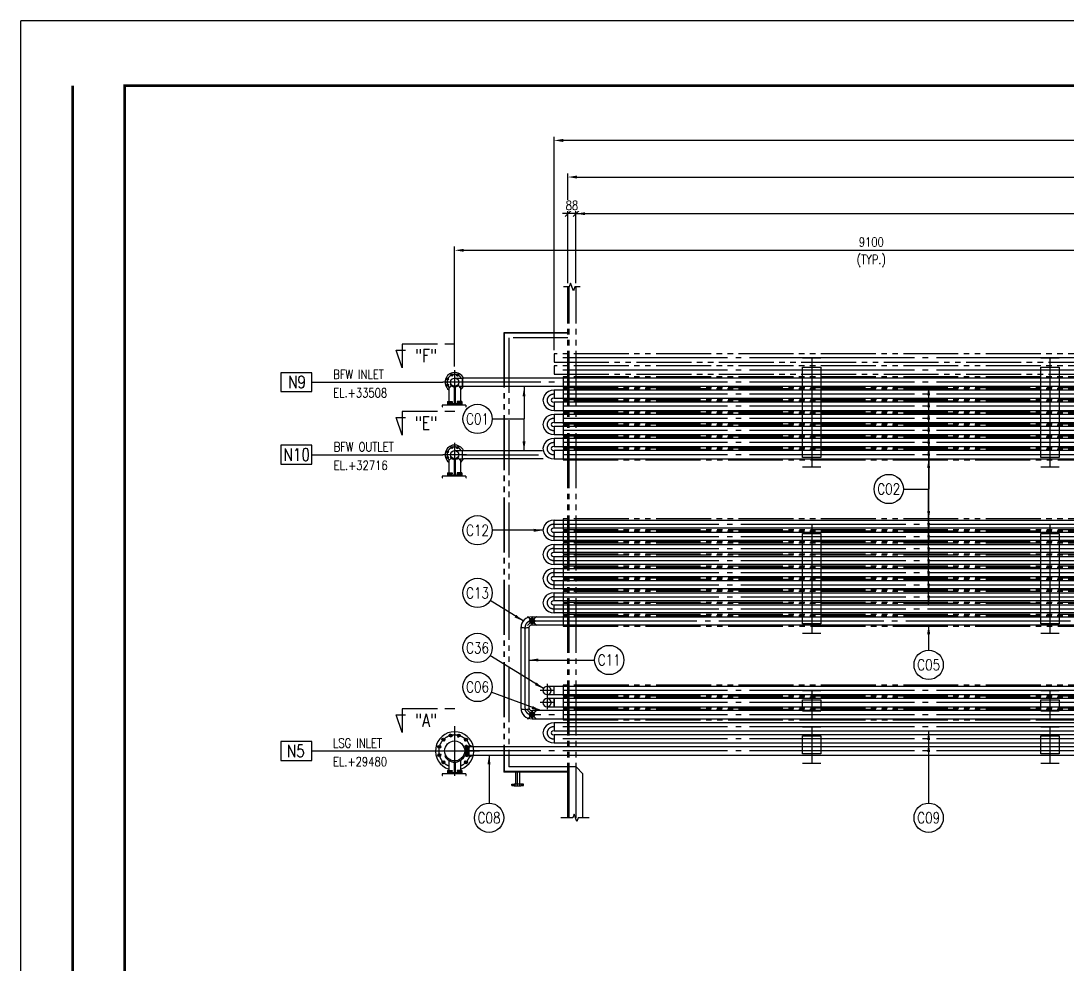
# Model space of a CAD drawing. Header units: millimetres. Extents: x 0 to 91981, y -132907 to 77676.
# Drawn here: x 58341 to 69765, y 55478 to 65779 of the extents above; entities that cross this region are included whole.
import ezdxf
from ezdxf.enums import TextEntityAlignment as Align

# ---------------------------------------------------------------- set-up
doc = ezdxf.new("R2010")
doc.units = ezdxf.units.MM
doc.header["$LTSCALE"] = 60
for name, pattern in [('JNK-CENTER', [34, 30, -1.5, 1, -1.5]), ('JNK-HIDDEN', [3, 2, -1]), ('JNK-PHANTOM', [15, 10, -1, 1, -1, 1, -1])]:
    doc.linetypes.add(name, pattern=pattern)
for name, color, linetype in [('CEN-R', 1, 'JNK-CENTER'), ('CON-C', 4, 'Continuous'), ('CON-G', 3, 'Continuous'), ('CON-W', 7, 'Continuous'), ('CON-Y', 2, 'Continuous'), ('Dim-W', 7, 'Continuous'), ('HID-Y', 2, 'JNK-HIDDEN'), ('PHA-M', 6, 'JNK-PHANTOM'), ('PHA-W', 7, 'JNK-PHANTOM')]:
    doc.layers.add(name, color=color, linetype=linetype)
doc.layers.add('CONT-G', color=3, linetype='Continuous', lineweight=25)
doc.styles.add('SIMPLEX', font='simplex.shx', dxfattribs={"width": 0.8})
doc.dimstyles.new('DIM40', dxfattribs={"dimscale": 40, "dimtxt": 2.5, "dimasz": 2.5, "dimexe": 1, "dimexo": 1, "dimgap": 1, "dimtad": 1, "dimdec": 1, "dimdsep": 46, "dimtxsty": 'SIMPLEX', "dimcen": 0, "dimclrd": 256, "dimclre": 256, "dimclrt": 2, "dimadec": 1, "dimazin": 2, "dimtfac": 1, "dimtdec": 1, "dimtix": 1, "dimtmove": 2, "dimatfit": 2, "dimfxl": 1, "dimarcsym": 1})

# ---------------------------------------------------------------- blocks, each defined once
blk = doc.blocks.new('FLG-1 1-2SIDE')
at = {"layer": 'CEN-R'}
for p, q in [((-49, 153), (-49, 130)), ((0, 157), (0, -11)), ((49, 153), (49, 130))]:
    blk.add_line(p, q, dxfattribs=at)
at = {"layer": 'CON-Y'}
for p, q in [((-64, 148), (-36, 148)), ((-64, 148), (-64, 132)), ((-64, 132), (-37, 132)), ((-57, 148), (-57, 132)), ((-41, 148), (-41, 132)), ((-36, 150), (36, 150)), ((-36, 150), (-36, 148)), ((-33, 128), (33, 128)), ((-25, 150), (-25, 128)), ((25, 150), (25, 128)), ((36, 150), (36, 148)), ((36, 148), (64, 148)), ((36, 132), (64, 132)), ((64, 132), (37, 132)), ((41, 148), (41, 132)), ((57, 148), (57, 132)), ((64, 148), (64, 132))]:
    blk.add_line(p, q, dxfattribs=at)
blk.add_lwpolyline([(-24, 128), (24, 128), (24, 0), (-24, 0)], close=True, dxfattribs=at)
for centre, start, end in [((-37, 128), 0, 90), ((37, 128), 90, 180)]:
    blk.add_arc(centre, 4.5, start, end, dxfattribs=at)
blk = doc.blocks.new('WELDOLET-3')
at = {"layer": 'CEN-R'}
blk.add_line((0, 0), (0, -44), dxfattribs=at)
at = {"layer": 'CONT-G'}
for p, q in [((-44, 0), (-51, -5)), ((-44, 0), (44, 0)), ((44, 0), (51, -5)), ((-61, -23), (-51, -5)), ((-61, -23), (-61, -28)), ((-61, -23), (61, -23)), ((-61, -28), (-47, -44)), ((-61, -28), (61, -28)), ((-51, -5), (51, -5)), ((-47, -44), (47, -44)), ((61, -28), (47, -44)), ((61, -23), (51, -5)), ((61, -23), (61, -28))]:
    blk.add_line(p, q, dxfattribs=at)
blk = doc.blocks.new('*D1440')
at = {"layer": 'DEFPOINTS', "color": 0, "transparency": 16777216}
for p in [(72177, 63274), (72177, 62142), (63077, 61965)]:
    blk.add_point(p, dxfattribs=at)
at = {"layer": 'Dim-W', "lineweight": -2, "transparency": 16777216}
for p, q in [((63077, 62005), (63077, 63314)), ((72177, 62182), (72177, 63314)), ((63177, 63274), (72077, 63274))]:
    blk.add_line(p, q, dxfattribs=at)
at = {"layer": 'Dim-W', "transparency": 16777216}
for points in [[(63177, 63290), (63177, 63257), (63077, 63274)], [(72077, 63290), (72077, 63257), (72177, 63274)]]:
    blk.add_solid(points, dxfattribs=at)
at = {"layer": 'Dim-W', "color": 2, "transparency": 16777216, "char_height": 100, "attachment_point": 5, "style": 'SIMPLEX'}
for s, insert in [('9100', (67627, 63364)), ('(TYP.)', (67627, 63157))]:
    blk.add_mtext(s, dxfattribs=dict(at, insert=insert))
blk = doc.blocks.new('*D1450')
at = {"layer": 'DEFPOINTS', "color": 0, "transparency": 16777216}
for p in [(79952, 63674), (64402, 62874), (79952, 62874)]:
    blk.add_point(p, dxfattribs=at)
at = {"layer": 'Dim-W', "lineweight": -2, "transparency": 16777216}
for p, q in [((64402, 62914), (64402, 63714)), ((64502, 63674), (79852, 63674)), ((79952, 62914), (79952, 63714))]:
    blk.add_line(p, q, dxfattribs=at)
at = {"layer": 'Dim-W', "transparency": 16777216}
for points in [[(64502, 63690), (64502, 63657), (64402, 63674)], [(79852, 63690), (79852, 63657), (79952, 63674)]]:
    blk.add_solid(points, dxfattribs=at)
at = {"layer": 'Dim-W', "color": 2, "transparency": 16777216, "insert": (72177, 63790), "char_height": 100, "attachment_point": 5, "style": 'SIMPLEX'}
blk.add_mtext('15550 (EFFECTIVE TUBE LENGTH)', dxfattribs=at)
blk = doc.blocks.new('*D1451')
at = {"layer": 'DEFPOINTS', "color": 0, "transparency": 16777216}
for p in [(80040, 64074), (64314, 62874), (80040, 62874)]:
    blk.add_point(p, dxfattribs=at)
at = {"layer": 'Dim-W', "lineweight": -2, "transparency": 16777216}
for p, q in [((64314, 62914), (64314, 64114)), ((80040, 62914), (80040, 64114)), ((64414, 64074), (79940, 64074))]:
    blk.add_line(p, q, dxfattribs=at)
at = {"layer": 'Dim-W', "transparency": 16777216}
for points in [[(64414, 64090), (64414, 64057), (64314, 64074)], [(79940, 64090), (79940, 64057), (80040, 64074)]]:
    blk.add_solid(points, dxfattribs=at)
at = {"layer": 'Dim-W', "color": 2, "transparency": 16777216, "insert": (72177, 64190), "char_height": 100, "attachment_point": 5, "style": 'SIMPLEX'}
blk.add_mtext('15726 (O/O E.T.S. PL.13t)', dxfattribs=at)
blk = doc.blocks.new('*D1452')
at = {"layer": 'DEFPOINTS', "color": 0, "transparency": 16777216}
for p in [(64162, 64474), (64162, 62142), (80192, 62142)]:
    blk.add_point(p, dxfattribs=at)
at = {"layer": 'Dim-W', "lineweight": -2, "transparency": 16777216}
for p, q in [((64162, 62182), (64162, 64514)), ((80092, 64474), (64262, 64474)), ((80192, 62182), (80192, 64514))]:
    blk.add_line(p, q, dxfattribs=at)
at = {"layer": 'Dim-W', "transparency": 16777216}
for points in [[(64262, 64490), (64262, 64457), (64162, 64474)], [(80092, 64490), (80092, 64457), (80192, 64474)]]:
    blk.add_solid(points, dxfattribs=at)
at = {"layer": 'Dim-W', "color": 2, "transparency": 16777216, "insert": (72177, 64590), "char_height": 100, "attachment_point": 5, "style": 'SIMPLEX'}
blk.add_mtext('16030 (OVERALL TUBE LENGTH)', dxfattribs=at)
blk = doc.blocks.new('_Oblique')
at = {"color": 0, "linetype": 'ByBlock', "lineweight": -2}
blk.add_line((-0.5, -0.5), (0.5, 0.5), dxfattribs=at)
blk = doc.blocks.new('*D1453')
at = {"layer": 'DEFPOINTS', "color": 0, "transparency": 16777216}
for p in [(64314, 62874), (64402, 62874)]:
    blk.add_point(p, dxfattribs=at)
at = {"layer": 'Dim-W', "lineweight": -2, "transparency": 16777216}
for p, q in [((64314, 63674), (64254, 63674)), ((64314, 62914), (64314, 63714)), ((64402, 63674), (64314, 63674)), ((64402, 62914), (64402, 63714)), ((64402, 63674), (64462, 63674))]:
    blk.add_line(p, q, dxfattribs=at)
at = {"layer": 'Dim-W', "lineweight": -2, "transparency": 16777216, "xscale": 60, "yscale": 60, "zscale": 60}
blk.add_blockref('_Oblique', (64314, 63674), dxfattribs=at)
at = {"layer": 'Dim-W', "lineweight": -2, "transparency": 16777216, "xscale": 60, "yscale": 60, "zscale": 60, "rotation": 180}
blk.add_blockref('_Oblique', (64402, 63674), dxfattribs=at)
at = {"layer": 'Dim-W', "color": 2, "transparency": 16777216, "insert": (64358, 63764), "char_height": 100, "attachment_point": 5, "style": 'SIMPLEX', "bg_fill": 3, "box_fill_scale": 1.1, "bg_fill_color": 256, "bg_fill_true_color": 13158600, "bg_fill_transparency": 0}
blk.add_mtext('88', dxfattribs=at)
at = {"layer": 'DEFPOINTS', "color": 0, "transparency": 16777216}
blk.add_point((64314, 63674), dxfattribs=at)
blk = doc.blocks.new('SECMARK4')
at = {"layer": 'CON-C'}
blk.add_line((0, 0), (-2.72, 0), dxfattribs=at)
blk.add_lwpolyline([(-4.67, 0), (-14.32, 0), (-14.32, -6.45), (-15.93, -1.66), (-13.39, -1.66)], dxfattribs=at)
at = {"layer": 'CON-C', "style": 'SIMPLEX', "width": 0.8}
blk.add_attdef('TAG', text='', height=3.5, dxfattribs=at).set_placement((-7.82, -4.86), align=Align.CENTER)
blk = doc.blocks.new('piec-tag')
at = {"layer": 'CON-Y'}
blk.add_circle((0, 0), 4, dxfattribs=at)
at = {"layer": 'CON-G', "style": 'SIMPLEX', "width": 0.8}
blk.add_attdef('P.N', text='', height=3, dxfattribs=at).set_placement((0, 0), align=Align.MIDDLE)
at = {"layer": 'CON-G', "style": 'SIMPLEX', "width": 0.8, "flags": 1}
blk.add_attdef('BOM', (4.48, -3.74), '', height=2.5, dxfattribs=at)
blk = doc.blocks.new('A$C4F484DAC')
at = {"layer": 'Dim-W', "const_width": 25}
blk.add_lwpolyline([(-12.5, 0, 1), (12.5, 0, 1)], format="xyb", close=True, dxfattribs=at)
at = {"layer": 'Dim-W'}
for points in [[(31.8, -38.9), (-38.9, 31.8), (38.9, -31.8), (-31.8, 38.9)], [(-38.9, -31.8), (31.8, 38.9), (-31.8, -38.9), (38.9, 31.8)]]:
    blk.add_solid(points, dxfattribs=at)
blk = doc.blocks.new('TITLE')
at = {"color": 7}
for p in [(841, 594.85), (0, 0)]:
    blk.add_line(p, (0, 594.85), dxfattribs=at)
at = {"color": 7, "const_width": 0.707}
for points in [[(14.15, 577.17), (14.15, 17.68)], [(823.32, 577.17), (27.94, 577.17)], [(28.29, 17.68), (28.29, 577.52)]]:
    blk.add_lwpolyline(points, dxfattribs=at)

msp = doc.modelspace()

# ---------------------------------------------------------------- linework, layer by layer
for p, q in [((63486.69085, 61431.71163), (63834.8541, 61431.71163)), ((67977.29059, 60666.63614), (68253.23713, 60666.63614))]:
    msp.add_line(p, q)
at = {"linetype": 'Continuous'}
for points in [[(64448.27127, 62873.65641), (64388.27127, 62873.65641), (64373.27127, 62832.44425), (64343.27127, 62914.86857), (64328.27127, 62873.65641), (64264.52127, 62873.65641)], [(64545.77127, 57075.65641), (64425.77127, 57075.65641), (64410.77127, 57034.44425), (64380.77127, 57116.86857), (64365.77127, 57075.65641), (64238.27127, 57075.65641)]]:
    msp.add_lwpolyline(points, dxfattribs=at)
at = {"layer": 'CEN-R'}
for p, q in [((72177.27127, 62097.65641), (64162.27127, 62097.65641)), ((66877.27127, 62097.65641), (67077.27127, 62097.65641)), ((66977.27127, 62097.65641), (66977.27127, 60909.65641)), ((69477.27127, 62097.65641), (69677.27127, 62097.65641)), ((69577.27127, 62097.65641), (69577.27127, 60909.65641)), ((63050.38092, 61898.57544), (63039.75599, 61924.2263)), ((63077.27127, 61583.65641), (63077.27127, 61964.53925)), ((63104.16161, 61898.57544), (63114.78654, 61924.2263)), ((72177.27127, 61965.65641), (64162.27127, 61965.65641)), ((63208.1541, 61833.65641), (62946.38843, 61833.65641)), ((63012.35223, 61860.54676), (62986.70137, 61871.17169)), ((63012.35223, 61806.76607), (62986.70137, 61796.14113)), ((72177.27127, 61833.65641), (63166.17127, 61833.65641)), ((72177.27127, 61701.65641), (64162.27127, 61701.65641)), ((72177.27127, 61569.65641), (64162.27127, 61569.65641)), ((72177.27127, 61437.65641), (64162.27127, 61437.65641)), ((72177.27127, 61305.65641), (64162.27127, 61305.65641)), ((63050.38092, 61106.57544), (63039.75599, 61132.2263)), ((63077.27127, 60805.65667), (63077.27127, 61172.53925)), ((63104.16161, 61106.57544), (63114.78654, 61132.2263)), ((72177.27127, 61173.65641), (64162.27127, 61173.65641)), ((63208.1541, 61041.65641), (62946.38843, 61041.65641)), ((63012.35223, 61068.54676), (62986.70137, 61079.17169)), ((63012.35223, 61014.76607), (62986.70137, 61004.14113)), ((63166.17127, 61041.65641), (63991.80216, 61041.65641)), ((72177.27127, 61041.65641), (64162.27127, 61041.65641)), ((66877.27127, 60909.65641), (67077.27127, 60909.65641)), ((69477.27127, 60909.65641), (69677.27127, 60909.65641)), ((64162.27127, 60281.65641), (72177.27127, 60281.65641)), ((66877.27127, 60281.65641), (67077.27127, 60281.65641)), ((66977.27127, 60281.65641), (66977.27127, 59093.65641)), ((69477.27127, 60281.65641), (69677.27127, 60281.65641)), ((69577.27127, 60281.65641), (69577.27127, 59093.65641)), ((64162.27127, 60149.65641), (72177.27127, 60149.65641)), ((64162.27127, 60017.65641), (72177.27127, 60017.65641)), ((64162.27127, 59885.65641), (72177.27127, 59885.65641)), ((64162.27127, 59753.65641), (72177.27127, 59753.65641)), ((64162.27127, 59621.65641), (72177.27127, 59621.65641)), ((64162.27127, 59489.65641), (72177.27127, 59489.65641)), ((64162.27127, 59357.65641), (72177.27127, 59357.65641)), ((63922.27127, 59225.65641), (72177.27127, 59225.65641)), ((63846.07127, 58267.65641), (63846.07127, 59159.65641)), ((66877.27127, 59093.65641), (67077.27127, 59093.65641)), ((69477.27127, 59093.65641), (69677.27127, 59093.65641)), ((64086.07127, 58538.30041), (64086.07127, 58393.01241)), ((64162.27127, 58465.65641), (64012.43512, 58465.65641)), ((64086.07127, 58406.30041), (64086.07127, 58261.01241)), ((72177.27127, 58465.65641), (64162.27127, 58465.65641)), ((66877.27127, 58465.65641), (67077.27127, 58465.65641)), ((66977.27127, 58465.65641), (66977.27127, 58144.20641)), ((69477.27127, 58465.65641), (69677.27127, 58465.65641)), ((69577.27127, 58465.65641), (69577.27127, 58144.20641)), ((64162.27127, 58333.65641), (64012.43512, 58333.65641)), ((72177.27127, 58333.65641), (64162.27127, 58333.65641)), ((72177.27127, 58201.65641), (63922.27127, 58201.65641)), ((63077.27127, 57533.24141), (63077.27127, 58078.07141)), ((72177.27127, 58069.65641), (64162.27127, 58069.65641)), ((66877.27127, 58144.20641), (67077.27127, 58144.20641)), ((66877.27127, 58069.65641), (67077.27127, 58069.65641)), ((66977.27127, 58069.65641), (66977.27127, 57673.65641)), ((69477.27127, 58144.20641), (69677.27127, 58144.20641)), ((69477.27127, 58069.65641), (69677.27127, 58069.65641)), ((69577.27127, 58069.65641), (69577.27127, 57673.65641)), ((62968.51824, 57914.40943), (62939.1026, 57943.82508)), ((63037.4649, 57954.2158), (63026.69802, 57994.39832)), ((63117.07764, 57954.2158), (63127.84451, 57994.39832)), ((63186.02429, 57914.40943), (63215.43993, 57943.82508)), ((72177.27127, 57937.65641), (64162.27127, 57937.65641)), ((62928.71187, 57845.46278), (62888.52936, 57856.22965)), ((63243.16092, 57850.10641), (63266.01317, 57856.22965)), ((62804.85627, 57805.65641), (63349.68627, 57805.65641)), ((62928.71187, 57765.85004), (62888.52936, 57755.08317)), ((62968.51824, 57696.90339), (62939.1026, 57667.48775)), ((63186.02429, 57696.90339), (63215.43993, 57667.48775)), ((72177.27127, 57805.65641), (63231.32127, 57805.65641)), ((63243.16092, 57761.20641), (63266.01317, 57755.08317)), ((66877.27127, 57673.65641), (67077.27127, 57673.65641)), ((69477.27127, 57673.65641), (69677.27127, 57673.65641))]:
    msp.add_line(p, q, dxfattribs=at)
at = {"layer": 'CEN-R', "ltscale": 0.1}
for p, q in [((63106.05979, 61786.31985), (63098.63619, 61798.52636)), ((63106.05979, 60994.31985), (63098.63619, 61006.52636)), ((63177.735, 57718.78614), (63148.48066, 57735.67614))]:
    msp.add_line(p, q, dxfattribs=at)
at = {"layer": 'CEN-R'}
for points in [[(62942.16591, 61584.12565, 0.4), (62942.16591, 61574.67536, -0.4), (62942.16591, 61565.22507, -0.4)], [(63200.60971, 61583.65641, 0.4), (63200.60971, 61574.20612, -0.4), (63200.60971, 61564.75583, -0.4)], [(62942.28058, 60806.12592, 0.4), (62942.28058, 60796.67562, -0.4), (62942.28058, 60787.22533, -0.4)], [(63200.72439, 60805.65667, 0.4), (63200.72439, 60796.20638, -0.4), (63200.72439, 60786.75609, -0.4)], [(62942.16591, 57556.12565, 0.4), (62942.16591, 57546.67536, -0.4), (62942.16591, 57537.22507, -0.4)], [(63200.60971, 57555.65641, 0.4), (63200.60971, 57546.20612, -0.4), (63200.60971, 57536.75583, -0.4)]]:
    msp.add_lwpolyline(points, format="xyb", dxfattribs=at)
for centre, radius, start, end in [((63077.27127, 61833.65641), 84.15, 31.885496246, 225), ((63077.27127, 61833.65641), 84.15, 315, 328.114503754), ((63077.27127, 61041.65641), 84.15, 31.885496246, 225), ((63077.27127, 61041.65641), 84.15, 315, 328.114503754), ((63077.27127, 57805.65641), 174.6, 14.748812271, 248.143731435), ((63077.27127, 57805.65641), 174.6, 291.856268565, 345.251187729)]:
    msp.add_arc(centre, radius, start, end, dxfattribs=at)
for centre, major_axis, start_param, end_param in [((64162.27127, 61635.65641), (-76.2, 0), 4.7123889804, 7.853981634), ((64162.27127, 61371.65641), (-76.2, 0), 4.7123889804, 7.853981634), ((64162.27127, 61107.65641), (-76.2, 0), 4.7123889804, 7.853981634), ((64162.27127, 60215.65641), (-76.2, 0), 4.7123889804, 7.853981634), ((64162.27127, 59951.65641), (-76.2, 0), 4.7123889804, 7.853981634), ((64162.27127, 59687.65641), (-76.2, 0), 4.7123889804, 7.853981634), ((64162.27127, 59423.65641), (-76.2, 0), 4.7123889804, 7.853981634), ((63922.27127, 59159.65641), (76.2, 0), 1.5707963268, 3.1415926536), ((63922.27127, 58267.65641), (76.2, 0), 3.1415926536, 4.7123889804), ((64162.27127, 58003.65641), (-76.2, 0), 4.7123889804, 7.853981634)]:
    msp.add_ellipse(centre, major_axis=major_axis, ratio=0.8661417323, start_param=start_param, end_param=end_param, dxfattribs=at)
at = {"layer": 'CON-C'}
for points in [[(61178.02248, 61936.564), (61178.02248, 61730.74882), (61518.68977, 61730.74882), (61518.68977, 61936.564)], [(61178.02248, 61144.564), (61178.02248, 60938.74882), (61518.68977, 60938.74882), (61518.68977, 61144.564)], [(61178.02248, 57908.564), (61178.02248, 57702.74882), (61518.68977, 57702.74882), (61518.68977, 57908.564)]]:
    msp.add_lwpolyline(points, close=True, dxfattribs=at)
at = {"layer": 'CON-G'}
for p, q in [((63077.27127, 61878.10641), (63172.39854, 61878.10641)), ((63162.97127, 61789.20641), (63162.97127, 61878.10641)), ((63121.72127, 61789.20641), (63172.39854, 61789.20641))]:
    msp.add_line(p, q, dxfattribs=at)
at = {"layer": 'CONT-G'}
for p, q in [((63032.17732, 61807.62141), (63038.77644, 61811.43141)), ((63122.36521, 61807.62141), (63115.7661, 61811.43141)), ((63040.45222, 61796.83736), (63012.27127, 61768.65641)), ((63012.27127, 61768.65641), (63012.27127, 61583.65641)), ((63071.27127, 61781.93326), (63071.27127, 61595.65641)), ((63083.27127, 61781.93326), (63083.27127, 61595.65641)), ((63101.76453, 61787.60899), (63097.80505, 61794.11951)), ((63106.89093, 61790.72669), (63102.93144, 61797.23722)), ((63114.09032, 61796.83736), (63142.27127, 61768.65641)), ((63142.27127, 61768.65641), (63142.27127, 61583.65641)), ((63142.27127, 61595.65641), (63012.27127, 61595.65641)), ((63032.17732, 61015.62141), (63038.77644, 61019.43141)), ((63077.27127, 61086.10641), (63172.39854, 61086.10641)), ((63122.36521, 61015.62141), (63115.7661, 61019.43141)), ((63162.97127, 60997.20641), (63162.97127, 61086.10641)), ((63040.45222, 61004.83736), (63012.27127, 60976.65641)), ((63012.27127, 60976.65641), (63012.27127, 60805.65667)), ((63071.27127, 60989.93326), (63071.27127, 60817.65667)), ((63083.27127, 60989.93326), (63083.27127, 60817.65667)), ((63101.76453, 60995.60899), (63097.80505, 61002.11951)), ((63106.89093, 60998.72669), (63102.93144, 61005.23722)), ((63114.09032, 61004.83736), (63142.27127, 60976.65641)), ((63121.72127, 60997.20641), (63172.39854, 60997.20641)), ((63142.27127, 60976.65641), (63142.27127, 60805.65667)), ((63142.38594, 60817.65667), (63012.38594, 60817.65667)), ((63801.62127, 58267.65641), (63801.62127, 59159.65641)), ((63890.52127, 58267.65641), (63890.52127, 59159.65641)), ((64162.27127, 58421.20641), (64162.27127, 58510.10641)), ((62982.39818, 57750.88141), (62971.39966, 57744.53141)), ((63012.27127, 57702.11868), (63012.27127, 57555.65641)), ((63142.27127, 57702.11868), (63142.27127, 57555.65641)), ((63166.32852, 57721.90757), (63154.99314, 57728.45205)), ((63170.41442, 57726.47677), (63159.21158, 57732.94474)), ((63172.14435, 57750.88141), (63183.14287, 57744.53141)), ((63071.27127, 57683.55374), (63071.27127, 57567.65641)), ((63083.27127, 57683.55374), (63083.27127, 57567.65641)), ((63142.27127, 57567.65641), (63012.27127, 57567.65641))]:
    msp.add_line(p, q, dxfattribs=at)
for points in [[(72177.27127, 61878.10641), (63162.97127, 61878.10641), (63162.97127, 61789.20641), (72177.27127, 61789.20641)], [(72177.27127, 61746.10641), (64162.27127, 61746.10641), (64162.27127, 61657.20641), (72177.27127, 61657.20641)], [(72177.27127, 61614.10641), (64162.27127, 61614.10641), (64162.27127, 61525.20641), (72177.27127, 61525.20641)], [(72177.27127, 61482.10641), (64162.27127, 61482.10641), (64162.27127, 61393.20641), (72177.27127, 61393.20641)], [(72177.27127, 61350.10641), (64162.27127, 61350.10641), (64162.27127, 61261.20641), (72177.27127, 61261.20641)], [(72177.27127, 61218.10641), (64162.27127, 61218.10641), (64162.27127, 61129.20641), (72177.27127, 61129.20641)], [(63172.39854, 61086.10641), (64036.8054, 61086.10641)], [(72177.27127, 61086.10641), (64162.27127, 61086.10641), (64162.27127, 60997.20641), (72177.27127, 60997.20641)], [(64041.94914, 60997.20641), (63172.39854, 60997.20641)], [(72177.27127, 60237.20641), (64162.27127, 60237.20641), (64162.27127, 60326.10641), (72177.27127, 60326.10641)], [(72177.27127, 60105.20641), (64162.27127, 60105.20641), (64162.27127, 60194.10641), (72177.27127, 60194.10641)], [(72177.27127, 59973.20641), (64162.27127, 59973.20641), (64162.27127, 60062.10641), (72177.27127, 60062.10641)], [(72177.27127, 59841.20641), (64162.27127, 59841.20641), (64162.27127, 59930.10641), (72177.27127, 59930.10641)], [(72177.27127, 59709.20641), (64162.27127, 59709.20641), (64162.27127, 59798.10641), (72177.27127, 59798.10641)], [(72177.27127, 59577.20641), (64162.27127, 59577.20641), (64162.27127, 59666.10641), (72177.27127, 59666.10641)], [(72177.27127, 59445.20641), (64162.27127, 59445.20641), (64162.27127, 59534.10641), (72177.27127, 59534.10641)], [(72177.27127, 59313.20641), (64162.27127, 59313.20641), (64162.27127, 59402.10641), (72177.27127, 59402.10641)], [(72177.27127, 59181.20641), (63922.27127, 59181.20641), (63922.27127, 59270.10641), (72177.27127, 59270.10641)], [(72177.27127, 58510.10641), (64162.27127, 58510.10641)], [(64162.27127, 58421.20641), (72177.27127, 58421.20641)], [(72177.27127, 58378.10641), (64162.27127, 58378.10641), (64162.27127, 58289.20641), (72177.27127, 58289.20641)], [(72177.27127, 58246.10641), (63922.27127, 58246.10641), (63922.27127, 58157.20641), (72177.27127, 58157.20641)], [(72177.27127, 58114.10641), (64162.27127, 58114.10641), (64162.27127, 58025.20641), (72177.27127, 58025.20641)], [(72177.27127, 57982.10641), (64162.27127, 57982.10641), (64162.27127, 57893.20641), (72177.27127, 57893.20641)], [(72177.27127, 57850.10641), (63231.32127, 57850.10641), (63231.32127, 57761.20641), (72177.27127, 57761.20641)]]:
    msp.add_lwpolyline(points, dxfattribs=at)
for points in [[(64086.07127, 58510.10641, 1), (64086.07127, 58421.20641), (64162.27127, 58421.20641), (64162.27127, 58510.10641)], [(64086.07127, 58378.10641, 1), (64086.07127, 58289.20641), (64162.27127, 58289.20641), (64162.27127, 58378.10641)]]:
    msp.add_lwpolyline(points, format="xyb", close=True, dxfattribs=at)
for centre, radius in [((63045.06846, 61911.40087), 11), ((63109.47408, 61911.40087), 11), ((62999.5268, 61865.85922), 11), ((62999.5268, 61801.4536), 11), ((63077.27127, 61833.65641), 44.45), ((63045.06846, 61119.40087), 11), ((63109.47408, 61119.40087), 11), ((62999.5268, 61073.85922), 11), ((62999.5268, 61009.4536), 11), ((63077.27127, 61041.65641), 44.45), ((62953.81042, 57929.11726), 16), ((63032.08146, 57974.30706), 16), ((63122.46107, 57974.30706), 16), ((63200.73211, 57929.11726), 16), ((62908.62062, 57850.84622), 16), ((63077.27127, 57805.65641), 109.55), ((62908.62062, 57760.46661), 16), ((62953.81042, 57682.19557), 16), ((63200.73211, 57682.19557), 16)]:
    msp.add_circle(centre, radius, dxfattribs=at)
for centre, radius, start, end in [((63077.27127, 61833.65641), 105, 25.045214362, 231.753380122), ((63077.27127, 61833.65641), 52.07, 210, 330), ((63077.27127, 61833.65641), 105, 308.246619878, 334.954785638), ((63077.27127, 61041.65641), 105, 25.045214362, 231.753380122), ((63077.27127, 61041.65641), 52.07, 210, 330), ((63077.27127, 61041.65641), 105, 308.246619878, 334.954785638), ((63077.27127, 57805.65641), 209.55, 288.070590689, 251.929409311), ((63245.92192, 57850.84622), 16, 357.349822614, 176.27391275), ((63077.27127, 57805.65641), 122.25, 210, 330), ((63245.92192, 57760.46661), 16, 183.72608725, 2.650177386)]:
    msp.add_arc(centre, radius, start, end, dxfattribs=at)
for centre, major_axis, ratio, start_param, end_param in [((64162.27127, 61635.65641), (-120.65, 0), 0.9154579362, 4.7123889804, 7.853981634), ((64162.27127, 61635.65641), (-31.75, 0), 0.6787401575, 4.7123889804, 7.853981634), ((64162.27127, 61371.65641), (-120.65, 0), 0.9154579362, 4.7123889804, 7.853981634), ((64162.27127, 61371.65641), (-31.75, 0), 0.6787401575, 4.7123889804, 7.853981634), ((64162.27127, 61107.65641), (-120.65, 0), 0.9154579362, 4.7123889804, 7.853981634), ((64162.27127, 61107.65641), (-31.75, 0), 0.6787401575, 4.7123889804, 7.853981634), ((64162.27127, 60215.65641), (-120.65, 0), 0.9154579362, 4.7123889804, 7.853981634), ((64162.27127, 60215.65641), (-31.75, 0), 0.6787401575, 4.7123889804, 7.853981634), ((64162.27127, 59951.65641), (-120.65, 0), 0.9154579362, 4.7123889804, 7.853981634), ((64162.27127, 59951.65641), (-31.75, 0), 0.6787401575, 4.7123889804, 7.853981634), ((64162.27127, 59687.65641), (-120.65, 0), 0.9154579362, 4.7123889804, 7.853981634), ((64162.27127, 59687.65641), (-31.75, 0), 0.6787401575, 4.7123889804, 7.853981634), ((64162.27127, 59423.65641), (-120.65, 0), 0.9154579362, 4.7123889804, 7.853981634), ((64162.27127, 59423.65641), (-31.75, 0), 0.6787401575, 4.7123889804, 7.853981634), ((63922.27127, 59159.65641), (-120.65, 0), 0.9154579362, -1.5707963268, 0), ((63922.27127, 59159.65641), (31.75, 0), 0.6787401575, 1.5707963268, 3.1415926536), ((63846.07127, 59159.65641), (44.45, 0), 0.1728601898, 3.1415926536, 6.2831853072), ((63922.27127, 58267.65641), (120.65, 0), 0.9154579362, 3.1415926536, 4.7123889804), ((63846.07127, 58267.65641), (44.45, 0), 0.1728601898, 3.1415926536, 6.2831853072), ((63922.27127, 58267.65641), (-31.75, 0), 0.6787401575, 0, 1.5707963268), ((64162.27127, 58003.65641), (-120.65, 0), 0.9154579362, 4.7123889804, 7.853981634), ((64162.27127, 58003.65641), (-31.75, 0), 0.6787401575, 4.7123889804, 7.853981634)]:
    msp.add_ellipse(centre, major_axis=major_axis, ratio=ratio, start_param=start_param, end_param=end_param, dxfattribs=at)
at = {"layer": 'Dim-W'}
for p, q in [((61518.68977, 61833.65641), (62946.38843, 61833.65641)), ((61518.68977, 61041.65641), (62946.38843, 61041.65641)), ((61518.68977, 57805.65641), (62804.85627, 57805.65641))]:
    msp.add_line(p, q, dxfattribs=at)
at = {"layer": 'HID-Y', "ltscale": 60}
for p, q in [((66877.27127, 58244.20641), (67077.27127, 58244.20641)), ((69477.27127, 58244.20641), (69677.27127, 58244.20641)), ((66877.27127, 57969.65641), (67077.27127, 57969.65641)), ((69477.27127, 57969.65641), (69677.27127, 57969.65641))]:
    msp.add_line(p, q, dxfattribs=at)
at = {"layer": 'HID-Y'}
for p, q in [((66877.27127, 58069.65641), (67077.27127, 58069.65641)), ((69477.27127, 58069.65641), (69677.27127, 58069.65641))]:
    msp.add_line(p, q, dxfattribs=at)
at = {"layer": 'HID-Y', "ltscale": 60}
for points in [[(66877.27127, 61997.65641), (67077.27127, 61997.65641), (67077.27127, 61009.65641), (66877.27127, 61009.65641)], [(69477.27127, 61997.65641), (69677.27127, 61997.65641), (69677.27127, 61009.65641), (69477.27127, 61009.65641)], [(66877.27127, 60181.65641), (67077.27127, 60181.65641), (67077.27127, 59193.65641), (66877.27127, 59193.65641)], [(69477.27127, 60181.65641), (69677.27127, 60181.65641), (69677.27127, 59193.65641), (69477.27127, 59193.65641)]]:
    msp.add_lwpolyline(points, close=True, dxfattribs=at)
for points in [[(66877.27127, 58244.20641), (66877.27127, 58365.65641), (67077.27127, 58365.65641), (67077.27127, 58244.20641)], [(69477.27127, 58244.20641), (69477.27127, 58365.65641), (69677.27127, 58365.65641), (69677.27127, 58244.20641)], [(67077.27127, 57969.65641), (67077.27127, 57773.65641), (66877.27127, 57773.65641), (66877.27127, 57969.65641)], [(69677.27127, 57969.65641), (69677.27127, 57773.65641), (69477.27127, 57773.65641), (69477.27127, 57969.65641)]]:
    msp.add_lwpolyline(points, dxfattribs=at)
at = {"layer": 'HID-Y'}
for centre in [(64086.07127, 58465.65641), (64086.07127, 58333.65641)]:
    msp.add_arc(centre, 44.45, 270, 90, dxfattribs=at)
at = {"layer": 'PHA-M'}
for p, q in [((64402.27127, 57075.65641), (64402.27127, 62873.65641)), ((64314.27127, 62318.65641), (63669.27127, 62318.65641)), ((63669.27127, 62318.65641), (63669.27127, 57630.65641)), ((63200.60971, 61583.65641), (62941.35316, 61583.65641)), ((62999.77127, 61620.65641), (62999.77127, 61583.65641)), ((62999.77127, 61620.65641), (63049.77127, 61620.65641)), ((63011.77127, 61620.65641), (63011.77127, 61583.65641)), ((63011.77127, 61608.65641), (63049.77127, 61608.65641)), ((63049.77127, 61620.65641), (63049.77127, 61608.65641)), ((63104.77127, 61620.65641), (63104.77127, 61608.65641)), ((63154.77127, 61620.65641), (63104.77127, 61620.65641)), ((63142.77127, 61608.65641), (63104.77127, 61608.65641)), ((63142.77127, 61620.65641), (63142.77127, 61583.65641)), ((63154.77127, 61620.65641), (63154.77127, 61583.65641)), ((63200.72439, 60805.65667), (62941.46783, 60805.65667)), ((62999.88594, 60842.65667), (62999.88594, 60805.65667)), ((62999.88594, 60842.65667), (63049.88594, 60842.65667)), ((63011.88594, 60842.65667), (63011.88594, 60805.65667)), ((63011.88594, 60830.65667), (63049.88594, 60830.65667)), ((63049.88594, 60842.65667), (63049.88594, 60830.65667)), ((63104.88594, 60842.65667), (63104.88594, 60830.65667)), ((63154.88594, 60842.65667), (63104.88594, 60842.65667)), ((63142.88594, 60830.65667), (63104.88594, 60830.65667)), ((63142.88594, 60842.65667), (63142.88594, 60805.65667)), ((63154.88594, 60842.65667), (63154.88594, 60805.65667)), ((62999.77127, 57592.65641), (62999.77127, 57555.65641)), ((62999.77127, 57592.65641), (63049.77127, 57592.65641)), ((63011.77127, 57592.65641), (63011.77127, 57555.65641)), ((63011.77127, 57580.65641), (63049.77127, 57580.65641)), ((63049.77127, 57592.65641), (63049.77127, 57580.65641)), ((63104.77127, 57592.65641), (63104.77127, 57580.65641)), ((63154.77127, 57592.65641), (63104.77127, 57592.65641)), ((63142.77127, 57580.65641), (63104.77127, 57580.65641)), ((63142.77127, 57592.65641), (63142.77127, 57555.65641)), ((63154.77127, 57592.65641), (63154.77127, 57555.65641)), ((64402.27127, 57630.65641), (64327.27127, 57630.65641)), ((63200.60971, 57555.65641), (62941.35316, 57555.65641))]:
    msp.add_line(p, q, dxfattribs=at)
at = {"layer": 'PHA-M', "ltscale": 60}
for p, q in [((64314.27127, 57630.65641), (63669.27127, 57630.65641)), ((64477.27127, 57555.65641), (64402.27127, 57630.65641)), ((64477.27127, 57075.65641), (64477.27127, 57555.65641))]:
    msp.add_line(p, q, dxfattribs=at)
at = {"layer": 'PHA-M'}
for points in [[(72177.27127, 62142.10641), (64162.27127, 62142.10641), (64162.27127, 62053.20641), (72177.27127, 62053.20641)], [(72177.27127, 62010.10641), (64162.27127, 62010.10641), (64162.27127, 61921.20641), (72177.27127, 61921.20641)]]:
    msp.add_lwpolyline(points, dxfattribs=at)
at = {"layer": 'PHA-W'}
for p, q in [((64314.27127, 57075.65641), (64314.27127, 62873.65641)), ((64327.27127, 57075.65641), (64327.27127, 62873.65641)), ((63614.27127, 62373.65641), (63614.27127, 57575.65641)), ((63619.27127, 62373.65641), (63619.27127, 57575.65641))]:
    msp.add_line(p, q, dxfattribs=at)
at = {"layer": 'PHA-W', "ltscale": 60}
for p, q in [((64314.27127, 62373.65641), (63614.27127, 62373.65641)), ((64314.27127, 62368.65641), (63614.27127, 62368.65641)), ((64314.27127, 57580.65641), (63614.27127, 57580.65641)), ((64314.27127, 57575.65641), (63614.27127, 57575.65641))]:
    msp.add_line(p, q, dxfattribs=at)
at = {"layer": 'PHA-W'}
for points in [[(72177.27127, 61891.10641), (64262.27127, 61891.10641), (64262.27127, 61776.20641), (72177.27127, 61776.20641)], [(72177.27127, 61759.10641), (64262.27127, 61759.10641), (64262.27127, 61644.20641), (72177.27127, 61644.20641)], [(72177.27127, 61627.10641), (64262.27127, 61627.10641), (64262.27127, 61512.20641), (72177.27127, 61512.20641)], [(72177.27127, 61495.10641), (64262.27127, 61495.10641), (64262.27127, 61380.20641), (72177.27127, 61380.20641)], [(72177.27127, 61363.10641), (64262.27127, 61363.10641), (64262.27127, 61248.20641), (72177.27127, 61248.20641)], [(72177.27127, 61231.10641), (64262.27127, 61231.10641), (64262.27127, 61116.20641), (72177.27127, 61116.20641)], [(72177.27127, 61099.10641), (64262.27127, 61099.10641), (64262.27127, 60984.20641), (72177.27127, 60984.20641)], [(72177.27127, 60339.10641), (64262.27127, 60339.10641), (64262.27127, 60224.20641), (72177.27127, 60224.20641)], [(72177.27127, 60207.10641), (64262.27127, 60207.10641), (64262.27127, 60092.20641), (72177.27127, 60092.20641)], [(72177.27127, 60075.10641), (64262.27127, 60075.10641), (64262.27127, 59960.20641), (72177.27127, 59960.20641)], [(72177.27127, 59943.10641), (64262.27127, 59943.10641), (64262.27127, 59828.20641), (72177.27127, 59828.20641)], [(72177.27127, 59811.10641), (64262.27127, 59811.10641), (64262.27127, 59696.20641), (72177.27127, 59696.20641)], [(72177.27127, 59679.10641), (64262.27127, 59679.10641), (64262.27127, 59564.20641), (72177.27127, 59564.20641)], [(72177.27127, 59547.10641), (64262.27127, 59547.10641), (64262.27127, 59432.20641), (72177.27127, 59432.20641)], [(72177.27127, 59415.10641), (64262.27127, 59415.10641), (64262.27127, 59300.20641), (72177.27127, 59300.20641)], [(72177.27127, 59283.10641), (64262.27127, 59283.10641), (64262.27127, 59168.20641), (72177.27127, 59168.20641)], [(72177.27127, 58523.10641), (64262.27127, 58523.10641), (64262.27127, 58408.20641), (72177.27127, 58408.20641)], [(72177.27127, 58391.10641), (64262.27127, 58391.10641), (64262.27127, 58276.20641), (72177.27127, 58276.20641)], [(72177.27127, 58259.10641), (64262.27127, 58259.10641), (64262.27127, 58144.20641), (72177.27127, 58144.20641)]]:
    msp.add_lwpolyline(points, dxfattribs=at)

# ---------------------------------------------------------------- block references
at = {"layer": 'CON-W', "xscale": 40, "yscale": 40, "zscale": 40}
for p, values in [((63326.69085, 61431.71163), {'P.N': 'C01'}), ((67817.29059, 60666.63614), {'P.N': 'C02'}), ((63326.69085, 60215.65641), {'P.N': 'C12'}), ((63326.69085, 59531.1364), {'P.N': 'C13'}), ((63326.69085, 58931.15476), {'P.N': 'C36'}), ((64764.80782, 58798.99115), {'P.N': 'C11'}), ((68253.23993, 58746.27571), {'P.N': 'C05'}), ((63326.69085, 58504.23816), {'P.N': 'C06'}), ((63452.56733, 57075.65641), {'P.N': 'C08'}), ((68253.25598, 57075.65641), {'P.N': 'C09'})]:
    msp.add_blockref('piec-tag', p, dxfattribs=at).add_auto_attribs(values)
at = {"layer": 'CON-W', "xscale": -1, "rotation": 180}
msp.add_blockref('FLG-1 1-2SIDE', (63764.27127, 57575.65641), dxfattribs=at)
at = {"layer": 'CON-Y', "xscale": 1.428554421971167, "yscale": 1.428554421971167, "zscale": 1.428554421971167}
for p in [(63922.27127, 59225.65641), (63922.27127, 58201.65641)]:
    msp.add_blockref('A$C4F484DAC', p, dxfattribs=at)
at = {"layer": 'Dim-W', "xscale": 40, "yscale": 40, "zscale": 40}
for p, values in [((63077.27127, 62247.79495), {'TAG': '"F"'}), ((63077.27127, 61512.55091), {'TAG': '"E"'}), ((63077.27127, 58265.34799), {'TAG': '"A"'})]:
    msp.add_blockref('SECMARK4', p, dxfattribs=at).add_auto_attribs(values)
at = {"layer": 'Dim-W', "rotation": 270}
msp.add_blockref('WELDOLET-3', (63231.32127, 57805.65641), dxfattribs=at)

# ---------------------------------------------------------------- texts
at = {"layer": 'CON-C', "style": 'SIMPLEX', "width": 0.8}
for tag, p in [('N9', (61355.46637, 61834.55115)), ('N10', (61352.67232, 61042.55115)), ('N5', (61342.18415, 57806.55115))]:
    msp.add_attdef(tag, text='1', height=135, dxfattribs=at).set_placement(p, align=Align.MIDDLE_CENTER)
at = {"layer": 'CON-Y', "style": 'SIMPLEX', "width": 0.8}
for s, p in [('BFW INLET', (61750.85221, 61869.28686)), ('EL.+33508', (61750.85221, 61666.8975)), ('BFW OUTLET', (61756.1146, 61077.28686)), ('EL.+32716', (61756.1146, 60874.8975)), ('LSG INLET', (61748.75223, 57841.28686)), ('EL.+29480', (61748.75223, 57638.8975))]:
    msp.add_text(s, height=100, dxfattribs=at).set_placement(p)

# ---------------------------------------------------------------- dimensions: what is measured, and where the dimension line sits
at = {"layer": 'Dim-W'}
for base, p1, p2, text, picture, middle in [((64162.27127, 64473.65641), (80192.27127, 62142.10641), (64162.27127, 62142.10641), '<> (OVERALL TUBE LENGTH)', '*D1452', (72177.27127, 64473.65641)), ((80040.27127, 64073.65641), (64314.27127, 62873.65641), (80040.27127, 62873.65641), '<> (O/O E.T.S. PL.13t)', '*D1451', (72177.27127, 64073.65641)), ((79952.27127, 63673.65641), (64402.27127, 62873.65641), (79952.27127, 62873.65641), '<> (EFFECTIVE TUBE LENGTH)', '*D1450', (72177.27127, 63673.65641))]:
    dim = msp.add_linear_dim(base=base, p1=p1, p2=p2, text=text, dimstyle='DIM40', override={"dimtmove": 0}, dxfattribs=at)
    dim.commit()
    dim.dimension.update_dxf_attribs({"geometry": picture, "text_midpoint": middle, "dimtype": 160})
dim = msp.add_linear_dim(base=(72177.27127, 63273.65641), p1=(63077.27127, 61964.53925), p2=(72177.27127, 62142.10641), text='<>\\X(TYP.)', dimstyle='DIM40', override={"dimtmove": 0}, dxfattribs=at)
dim.commit()
dim.dimension.update_dxf_attribs({"geometry": '*D1440', "text_midpoint": (67627.27127, 63273.65641)})

# ---------------------------------------------------------------- leaders
for points in [[(63834.55334, 61777.31686), (63834.8541, 61431.71163)], [(68253.23713, 61789.20641), (68253.53789, 60666.63614)], [(68253.23713, 61657.20641), (68253.53789, 60666.63614)], [(68253.23713, 61525.20641), (68253.23713, 60666.63614)], [(63834.55334, 61086.10641), (63834.8541, 61431.71163)], [(68253.23713, 61393.20641), (68253.23713, 60666.63614)], [(68253.23713, 61261.20641), (68253.23713, 60666.63614)], [(68253.23713, 61129.20641), (68253.23713, 60666.63614)], [(68253.23713, 60997.20641), (68253.53789, 60666.63614)], [(68253.23713, 60326.10641), (68253.23713, 60666.63614)], [(68253.23713, 60194.10641), (68253.23713, 60666.63614)], [(68253.23713, 59930.10641), (68253.23713, 60666.63614)], [(68253.23713, 59402.10641), (68253.23713, 60666.63614)], [(68253.23713, 59534.10641), (68253.53789, 60666.63614)], [(68253.23713, 59666.10641), (68253.53789, 60666.63614)], [(68253.23713, 59798.10641), (68253.53789, 60666.63614)], [(68253.23713, 60062.10641), (68253.53789, 60666.63614)], [(64041.62127, 60215.65641), (63486.69085, 60215.65641)], [(63825.53077, 59225.65641), (63463.1388, 59447.57829)], [(68253.23713, 59181.20641), (68253.2389, 58906.27571)], [(64046.92275, 58486.70864), (63462.85258, 58847.13105)], [(63890.52127, 58798.99115), (64604.80782, 58798.99115)], [(64017.37586, 58246.10641), (63476.56585, 58448.22493)], [(68253.25598, 58025.20641), (68253.25598, 57339.65641)], [(68253.25598, 57893.20641), (68253.25598, 57235.65641)], [(63452.56733, 57761.20641), (63452.66354, 57235.65638)]]:
    msp.add_leader(points, dimstyle='DIM40', override={"dimgap": 1, "dimtad": 0})

# ---------------------------------------------------------------- next in the draw order: dimensions: what is measured, and where the dimension line sits
dim = msp.add_linear_dim(base=(64314.27127, 63673.65641), p1=(64402.27127, 62873.65641), p2=(64314.27127, 62873.65641), dimstyle='DIM40', override={"dimasz": 1.5, "dimblk1": 'Oblique', "dimblk2": 'Oblique', "dimsah": 1, "dimtfill": 1}, dxfattribs=at)
dim.commit()
dim.dimension.update_dxf_attribs({"geometry": '*D1453', "text_midpoint": (64358.27127, 63763.65641)})

# ---------------------------------------------------------------- next in the draw order: block references
at = {"linetype": 'ByBlock', "xscale": 39.99999999599993, "yscale": 39.99999999599993, "zscale": 39.99999999599993}
msp.add_blockref('TITLE', (58340.56201, 41984.79923), dxfattribs=at)

doc.saveas('drawing.dxf')
